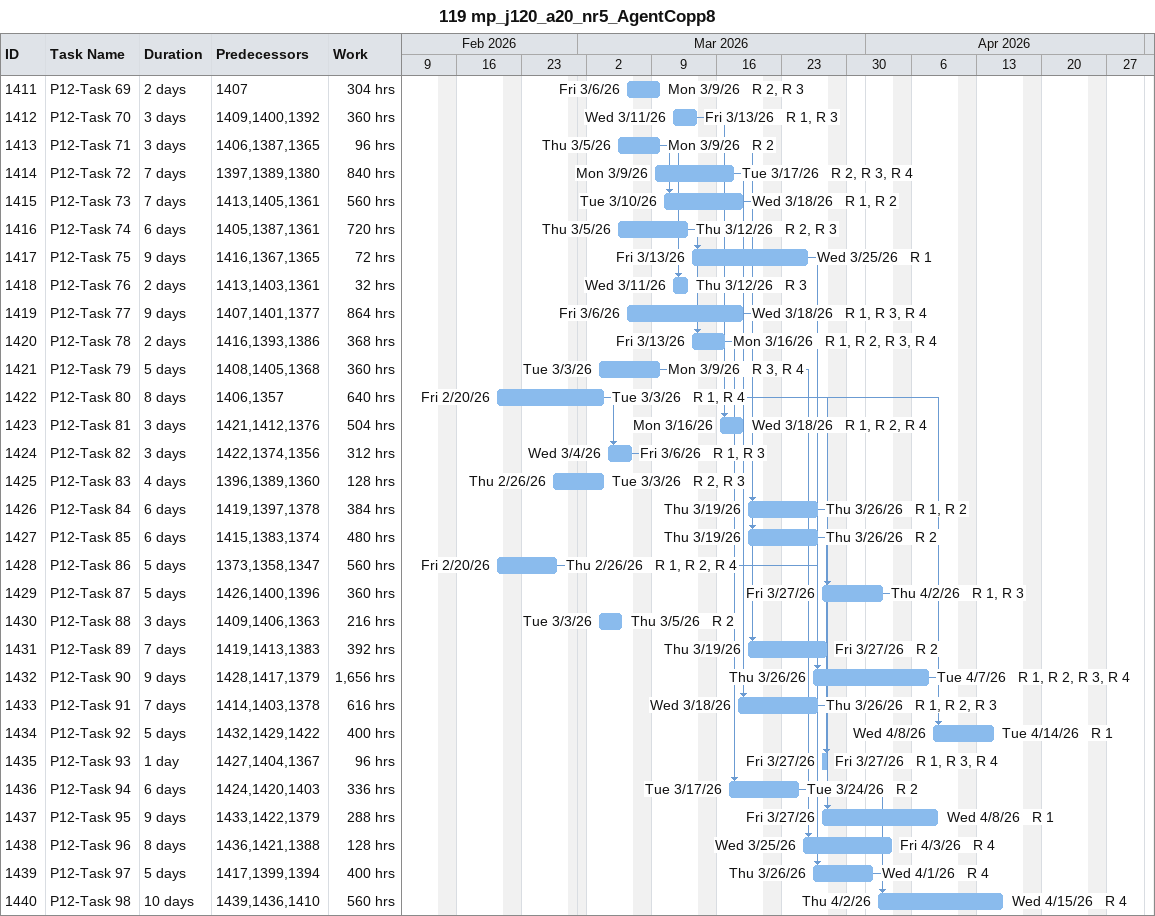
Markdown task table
119 mp_j120_a20_nr5_AgentCopp8

| ID | Task | Duration | Start | Finish | Predecessors | Resources | Work (h) |
|---|---|---|---|---|---|---|---|
| 1411 | P12-Task 69 | 2d | 2026-03-06 | 2026-03-09 | 1407 | R 2, R 3 | 304 |
| 1412 | P12-Task 70 | 3d | 2026-03-11 | 2026-03-13 | 1409, 1400, 1392 | R 1, R 3 | 360 |
| 1413 | P12-Task 71 | 3d | 2026-03-05 | 2026-03-09 | 1406, 1387, 1365 | R 2 | 96 |
| 1414 | P12-Task 72 | 7d | 2026-03-09 | 2026-03-17 | 1397, 1389, 1380 | R 2, R 3, R 4 | 840 |
| 1415 | P12-Task 73 | 7d | 2026-03-10 | 2026-03-18 | 1413, 1405, 1361 | R 1, R 2 | 560 |
| 1416 | P12-Task 74 | 6d | 2026-03-05 | 2026-03-12 | 1405, 1387, 1361 | R 2, R 3 | 720 |
| 1417 | P12-Task 75 | 9d | 2026-03-13 | 2026-03-25 | 1416, 1367, 1365 | R 1 | 72 |
| 1418 | P12-Task 76 | 2d | 2026-03-11 | 2026-03-12 | 1413, 1403, 1361 | R 3 | 32 |
| 1419 | P12-Task 77 | 9d | 2026-03-06 | 2026-03-18 | 1407, 1401, 1377 | R 1, R 3, R 4 | 864 |
| 1420 | P12-Task 78 | 2d | 2026-03-13 | 2026-03-16 | 1416, 1393, 1386 | R 1, R 2, R 3, R 4 | 368 |
| 1421 | P12-Task 79 | 5d | 2026-03-03 | 2026-03-09 | 1408, 1405, 1368 | R 3, R 4 | 360 |
| 1422 | P12-Task 80 | 8d | 2026-02-20 | 2026-03-03 | 1406, 1357 | R 1, R 4 | 640 |
| 1423 | P12-Task 81 | 3d | 2026-03-16 | 2026-03-18 | 1421, 1412, 1376 | R 1, R 2, R 4 | 504 |
| 1424 | P12-Task 82 | 3d | 2026-03-04 | 2026-03-06 | 1422, 1374, 1356 | R 1, R 3 | 312 |
| 1425 | P12-Task 83 | 4d | 2026-02-26 | 2026-03-03 | 1396, 1389, 1360 | R 2, R 3 | 128 |
| 1426 | P12-Task 84 | 6d | 2026-03-19 | 2026-03-26 | 1419, 1397, 1378 | R 1, R 2 | 384 |
| 1427 | P12-Task 85 | 6d | 2026-03-19 | 2026-03-26 | 1415, 1383, 1374 | R 2 | 480 |
| 1428 | P12-Task 86 | 5d | 2026-02-20 | 2026-02-26 | 1373, 1358, 1347 | R 1, R 2, R 4 | 560 |
| 1429 | P12-Task 87 | 5d | 2026-03-27 | 2026-04-02 | 1426, 1400, 1396 | R 1, R 3 | 360 |
| 1430 | P12-Task 88 | 3d | 2026-03-03 | 2026-03-05 | 1409, 1406, 1363 | R 2 | 216 |
| 1431 | P12-Task 89 | 7d | 2026-03-19 | 2026-03-27 | 1419, 1413, 1383 | R 2 | 392 |
| 1432 | P12-Task 90 | 9d | 2026-03-26 | 2026-04-07 | 1428, 1417, 1379 | R 1, R 2, R 3, R 4 | 1656 |
| 1433 | P12-Task 91 | 7d | 2026-03-18 | 2026-03-26 | 1414, 1403, 1378 | R 1, R 2, R 3 | 616 |
| 1434 | P12-Task 92 | 5d | 2026-04-08 | 2026-04-14 | 1432, 1429, 1422 | R 1 | 400 |
| 1435 | P12-Task 93 | 1d | 2026-03-27 | 2026-03-27 | 1427, 1404, 1367 | R 1, R 3, R 4 | 96 |
| 1436 | P12-Task 94 | 6d | 2026-03-17 | 2026-03-24 | 1424, 1420, 1403 | R 2 | 336 |
| 1437 | P12-Task 95 | 9d | 2026-03-27 | 2026-04-08 | 1433, 1422, 1379 | R 1 | 288 |
| 1438 | P12-Task 96 | 8d | 2026-03-25 | 2026-04-03 | 1436, 1421, 1388 | R 4 | 128 |
| 1439 | P12-Task 97 | 5d | 2026-03-26 | 2026-04-01 | 1417, 1399, 1394 | R 4 | 400 |
| 1440 | P12-Task 98 | 10d | 2026-04-02 | 2026-04-15 | 1439, 1436, 1410 | R 4 | 560 |
